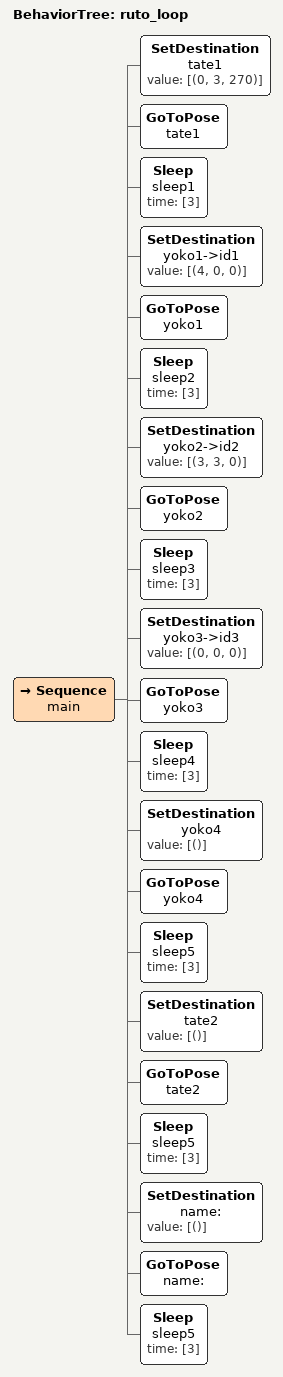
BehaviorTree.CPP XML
<root>
    <BehaviorTree ID="ruto_loop">
    <Sequence name="main">
        <!-- 1つ目の辺を動く -->
        <SetDestination name="tate1" value="[(0, 3, 270)]"/>
        <GoToPose name="tate1"/>
        <Sleep name="sleep1" time="[3]"/>
        <!-- 2つ目の辺をid1マーカーのポイントまで動く -->
        <SetDestination name="yoko1->id1" value="[(4, 0, 0)]"/>
        <GoToPose name="yoko1"/>
        <Sleep name="sleep2" time="[3]"/>
        <!-- ここから下にidの判別コード -->

        <!-- 2つ目の辺をid2マーカーのポイントまで動く -->
        <SetDestination name="yoko2->id2" value="[(3, 3, 0)]"/>
        <GoToPose name="yoko2"/>
        <Sleep name="sleep3" time="[3]"/>
        <!-- ここから下にidの判別コード -->

        <!-- 2つ目の辺をid3マーカーのポイントまで動く -->
        <SetDestination name="yoko3->id3" value="[(0, 0, 0)]"/>
        <GoToPose name="yoko3"/>
        <Sleep name="sleep4" time="[3]"/>
        <!-- ここから下にidの判別コード -->

        <!-- 2つ目の辺を終点まで動く -->
        <SetDestination name="yoko4" value="[()]"/>
        <GoToPose name="yoko4"/>
        <Sleep name="sleep5" time="[3]"/>
        <!-- 3つ目の辺を終点まで動く -->
        <SetDestination name="tate2" value="[()]"/>
        <GoToPose name="tate2"/>
        <Sleep name="sleep5" time="[3]"/>
        <!-- 4つ目の辺からスタート位置まで動く -->
        <SetDestination name="" value="[()]"/>
        <GoToPose name=""/>
        <Sleep name="sleep5" time="[3]"/>
    </Sequence>
    </BehaviorTree>
</root>
